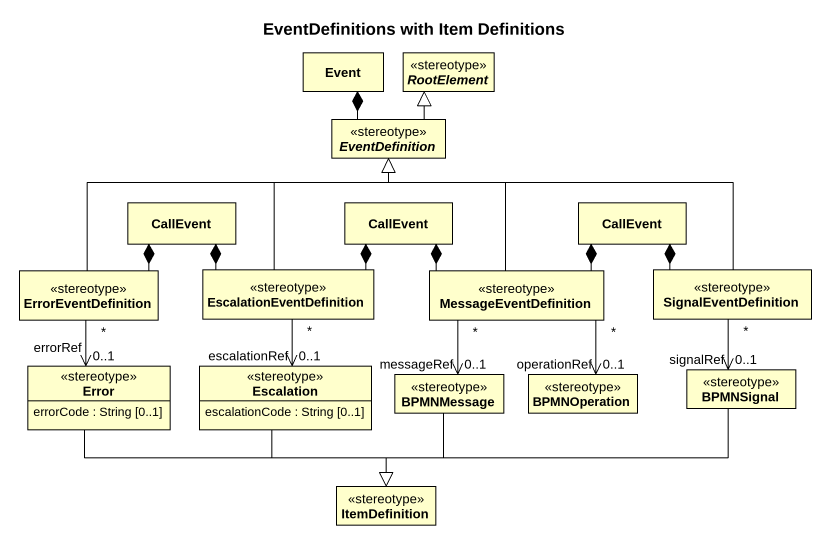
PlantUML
@startuml
title EventDefinitions with Item Definitions
hide circle
hide empty members
class Event
abstract class RootElement <<stereotype>>
abstract class EventDefinition <<stereotype>>
class CallEvent
class "CallEvent" as CallEvent_2
class "CallEvent" as CallEvent_3
class ErrorEventDefinition <<stereotype>>
class EscalationEventDefinition <<stereotype>>
class MessageEventDefinition <<stereotype>>
class SignalEventDefinition <<stereotype>>
class Error <<stereotype>> {
  errorCode : String [0..1]
}
class Escalation <<stereotype>> {
  escalationCode : String [0..1]
}
class BPMNMessage <<stereotype>>
class BPMNOperation <<stereotype>>
class BPMNSignal <<stereotype>>
class ItemDefinition <<stereotype>>
EventDefinition -up-* Event
EventDefinition -up-|> RootElement
ErrorEventDefinition -right-|> EventDefinition
ErrorEventDefinition -up-* CallEvent
ErrorEventDefinition "*" --> "errorRef\n0..1" Error
EscalationEventDefinition -up-|> EventDefinition
EscalationEventDefinition -up-* CallEvent
EscalationEventDefinition -up-* CallEvent_2
MessageEventDefinition -up-|> EventDefinition
MessageEventDefinition -up-* CallEvent_2
MessageEventDefinition -up-* CallEvent_3
MessageEventDefinition "*" --> "messageRef\n0..1" BPMNMessage
SignalEventDefinition -left-|> EventDefinition
SignalEventDefinition -up-* CallEvent_3
SignalEventDefinition "*" --> "signalRef\n0..1" BPMNSignal
Error -right-|> ItemDefinition
Escalation "escalationRef\n0..1" <-up- "*" EscalationEventDefinition
Escalation --|> ItemDefinition
BPMNMessage --|> ItemDefinition
BPMNOperation "operationRef\n0..1" <-up- "*" MessageEventDefinition
BPMNSignal -left-|> ItemDefinition
@enduml
